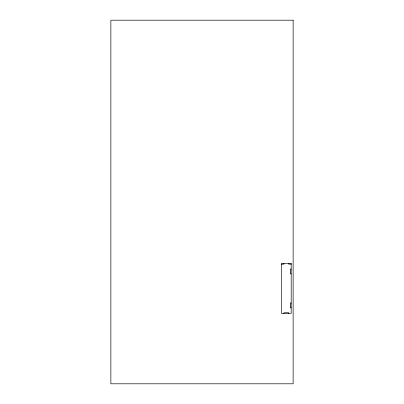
<?xml version="1.0" encoding="UTF-8"?>
<svg xmlns="http://www.w3.org/2000/svg" width="404" height="404" viewBox="0 0 404 404"><rect width="100%" height="100%" fill="white"/><g stroke="black" fill="none" stroke-linecap="round" stroke-linejoin="round"><path stroke-width="0.61" d="M281.482 264.166L283.911 264.186L283.911 263.459M291.188 264.166L288.764 264.186L288.764 263.459M291.188 269.039L290.461 269.039L290.461 273.897L291.188 273.897M291.188 303.02L290.461 302.985L290.461 307.873L291.188 307.873M288.764 313.454L288.764 312.726L283.911 312.746L283.911 313.454M293.132 20.2L110.868 20.2L110.868 383.8L293.132 383.8L293.132 20.2M291.188 263.459L281.482 263.459L281.482 313.454L291.188 313.454L291.188 263.459"/></g></svg>
